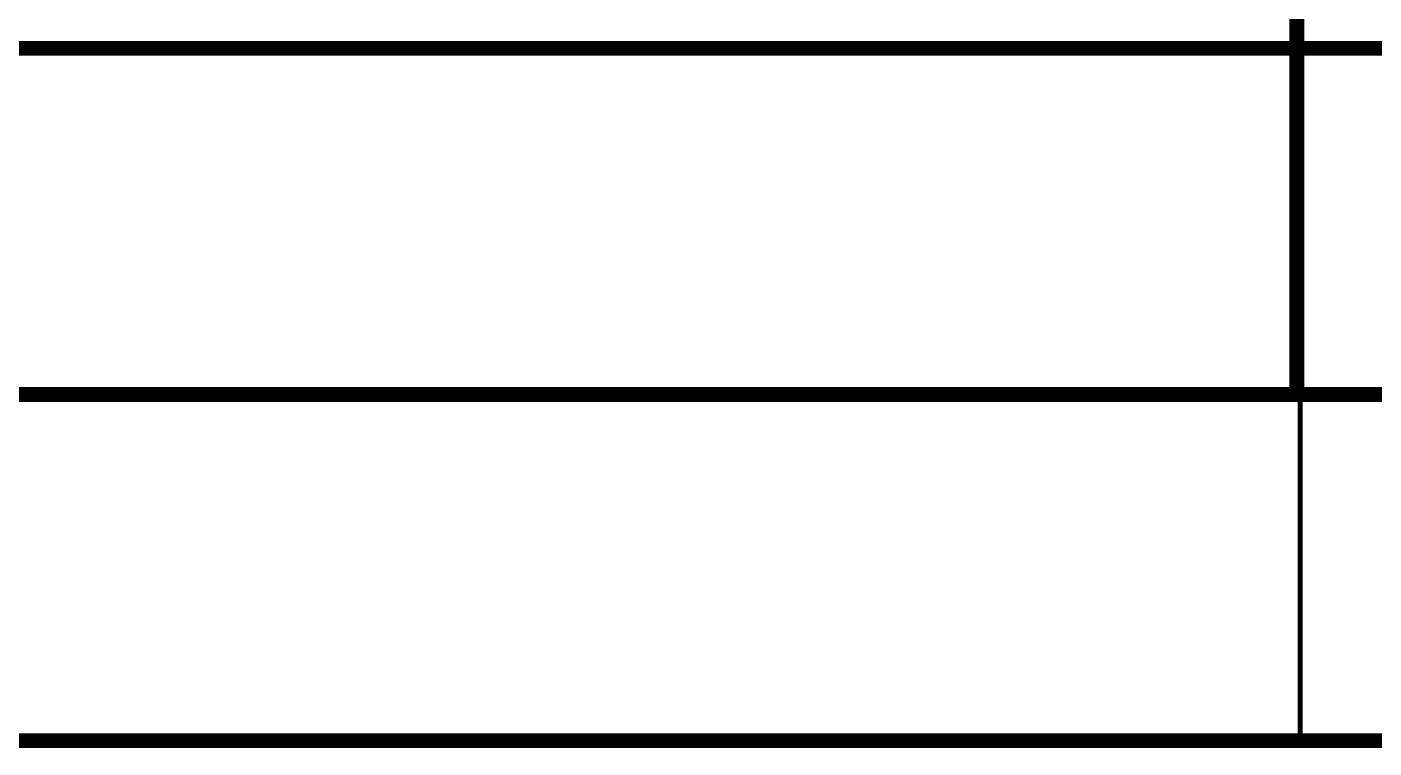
# Model space of a CAD drawing. Header units: millimetres. Extents: x 7 to 23.6, y 5 to 16.7.
# Drawn here: x 14.254 to 15.327, y 4.994 to 5.568 of the extents above; entities that cross this region are included whole.
import ezdxf

# ---------------------------------------------------------------- set-up
doc = ezdxf.new("R2010")
doc.units = ezdxf.units.MM
doc.header["$MEASUREMENT"] = 0
doc.layers.add('Mechanical10', color=56, linetype='Continuous')

msp = doc.modelspace()

# ---------------------------------------------------------------- linework, layer by layer
at = {"layer": 'Mechanical10'}
for points, const_width in [([(15.265, 5.2756), (15.265, 6.1024)], 0.0118), ([(7.2756, 5.5512), (23.2598, 5.5512)], 0.0118), ([(7.2756, 5.2756), (23.2598, 5.2756)], 0.0118), ([(14.05, 5.2756), (18.4173, 5.2756)], 0.0118), ([(15.2677, 5), (15.2677, 5.2756)], 0.0039), ([(7, 5), (23.54, 5)], 0.0118), ([(7, 5), (23.5354, 5)], 0.00394)]:
    msp.add_lwpolyline(points, dxfattribs=dict(at, const_width=const_width))
for points, const_width in [([(15.2621, 5.2756, 1), (15.268, 5.2756, 1)], 0.0059), ([(15.2667, 5.2756, 1), (15.2687, 5.2756, 1)], 0.00195), ([(15.2667, 5, 1), (15.2687, 5, 1)], 0.00195)]:
    msp.add_lwpolyline(points, format="xyb", close=True, dxfattribs=dict(at, const_width=const_width))

doc.saveas('drawing.dxf')
